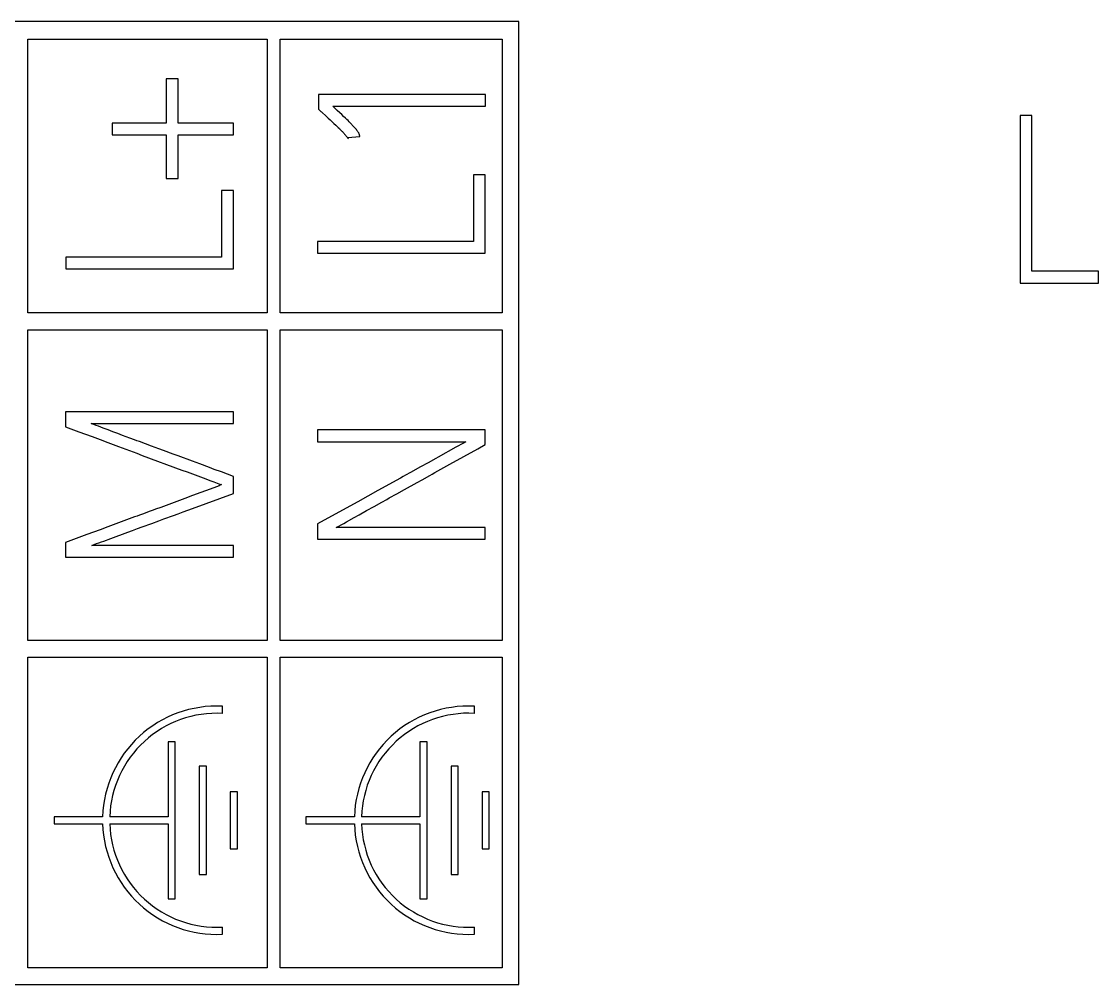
# Model space of a CAD drawing. Extents: x 0 to 594, y 0 to 420.
# Drawn here: x 413.87 to 426.7, y 287.36 to 298.83 of the extents above; entities that cross this region are included whole.
import ezdxf

# ---------------------------------------------------------------- set-up
doc = ezdxf.new("R2010")
doc.units = 0
doc.header["$LTSCALE"] = 32.67
doc.layers.add('15500_BACK_LABELING', color=7, linetype='CONTINUOUS')

msp = doc.modelspace()

# ---------------------------------------------------------------- linework, layer by layer
at = {"layer": '15500_BACK_LABELING', "color": 7, "linetype": 'CONTINUOUS'}
for p, q in [((419.795, 298.835), (411.295, 298.835)), ((419.795, 287.364), (419.795, 298.835)), ((413.944, 298.625), (416.795, 298.625)), ((413.944, 295.364), (413.944, 298.625)), ((416.795, 298.625), (416.795, 295.364)), ((416.952, 298.625), (419.595, 298.625)), ((416.952, 295.364), (416.952, 298.625)), ((419.595, 298.625), (419.595, 295.364)), ((415.735, 298.153), (415.593, 298.153)), ((415.593, 298.153), (415.593, 297.626)), ((415.735, 297.626), (415.735, 298.153)), ((419.398, 297.966), (417.406, 297.966)), ((417.406, 297.966), (417.406, 297.791)), ((419.398, 297.827), (419.398, 297.966)), ((417.406, 297.791), (417.428, 297.772)), ((417.443, 297.758), (417.503, 297.704)), ((417.578, 297.827), (419.398, 297.827)), ((417.632, 297.777), (417.578, 297.827)), ((417.662, 297.748), (417.632, 297.777)), ((417.685, 297.727), (417.662, 297.748)), ((417.707, 297.705), (417.685, 297.727)), ((425.908, 297.717), (425.767, 297.717)), ((425.767, 297.717), (425.767, 295.72)), ((425.908, 295.861), (425.908, 297.717)), ((415.593, 297.626), (414.95, 297.626)), ((414.95, 297.626), (414.95, 297.487)), ((416.395, 297.626), (415.735, 297.626)), ((416.395, 297.487), (416.395, 297.626)), ((417.503, 297.704), (417.525, 297.683)), ((417.525, 297.683), (417.547, 297.663)), ((417.547, 297.663), (417.569, 297.642)), ((417.569, 297.642), (417.591, 297.621)), ((417.591, 297.621), (417.613, 297.601)), ((417.613, 297.601), (417.628, 297.587)), ((417.628, 297.587), (417.642, 297.573)), ((417.73, 297.683), (417.707, 297.705)), ((417.745, 297.668), (417.73, 297.683)), ((417.76, 297.654), (417.745, 297.668)), ((417.774, 297.639), (417.76, 297.654)), ((414.95, 297.487), (415.593, 297.487)), ((415.593, 297.487), (415.593, 296.966)), ((415.735, 297.487), (416.395, 297.487)), ((415.735, 296.966), (415.735, 297.487)), ((417.758, 297.455), (417.9, 297.464)), ((417.764, 297.439), (417.758, 297.455)), ((415.593, 296.966), (415.735, 296.966)), ((419.395, 297.009), (419.254, 297.009)), ((419.254, 297.009), (419.254, 296.215)), ((419.395, 296.074), (419.395, 297.009)), ((416.395, 296.821), (416.254, 296.821)), ((416.254, 296.821), (416.254, 296.028)), ((416.395, 295.887), (416.395, 296.821)), ((419.254, 296.215), (417.398, 296.215)), ((417.398, 296.215), (417.398, 296.074)), ((417.398, 296.074), (419.395, 296.074)), ((416.254, 296.028), (414.398, 296.028)), ((414.398, 296.028), (414.398, 295.887)), ((414.398, 295.887), (416.395, 295.887)), ((426.702, 295.861), (425.908, 295.861)), ((426.702, 295.72), (426.702, 295.861)), ((425.767, 295.72), (426.702, 295.72)), ((416.795, 295.364), (413.944, 295.364)), ((419.595, 295.364), (416.952, 295.364)), ((413.944, 295.164), (416.795, 295.164)), ((413.944, 291.463), (413.944, 295.164)), ((416.795, 295.164), (416.795, 291.463)), ((416.952, 295.164), (419.595, 295.164)), ((416.952, 291.463), (416.952, 295.164)), ((419.595, 295.164), (419.595, 291.463)), ((416.395, 294.187), (414.395, 294.187)), ((414.395, 294.187), (414.395, 294.006)), ((416.395, 294.045), (416.395, 294.187)), ((414.395, 294.006), (414.49, 293.972)), ((414.7, 294.045), (416.395, 294.045)), ((414.553, 293.948), (414.71, 293.89)), ((414.71, 293.89), (414.805, 293.855)), ((414.958, 293.948), (414.901, 293.97)), ((415.016, 293.926), (414.958, 293.948)), ((415.073, 293.905), (415.016, 293.926)), ((415.159, 293.873), (415.073, 293.905)), ((415.217, 293.851), (415.159, 293.873)), ((419.395, 293.97), (417.395, 293.97)), ((417.395, 293.97), (417.395, 293.829)), ((419.395, 293.795), (419.395, 293.97)), ((414.805, 293.855), (414.899, 293.82)), ((414.899, 293.82), (414.962, 293.797)), ((414.962, 293.797), (415.025, 293.773)), ((415.025, 293.773), (415.245, 293.691)), ((415.504, 293.745), (415.418, 293.777)), ((415.561, 293.724), (415.504, 293.745)), ((417.395, 293.829), (419.165, 293.829)), ((418.974, 293.561), (419.305, 293.745)), ((419.305, 293.745), (419.395, 293.795)), ((415.245, 293.691), (415.308, 293.667)), ((415.308, 293.667), (415.781, 293.492)), ((415.677, 293.681), (415.561, 293.724)), ((415.734, 293.66), (415.677, 293.681)), ((415.906, 293.596), (415.734, 293.66)), ((418.925, 293.696), (418.715, 293.579)), ((418.955, 293.713), (418.925, 293.696)), ((415.781, 293.492), (415.844, 293.469)), ((415.993, 293.564), (415.906, 293.596)), ((416.108, 293.522), (415.993, 293.564)), ((416.165, 293.5), (416.108, 293.522)), ((416.251, 293.469), (416.165, 293.5)), ((418.625, 293.529), (418.505, 293.463)), ((418.715, 293.579), (418.625, 293.529)), ((415.969, 293.422), (416.032, 293.398)), ((416.395, 293.415), (416.251, 293.469)), ((416.395, 293.213), (416.395, 293.415)), ((418.385, 293.396), (418.115, 293.247)), ((418.583, 293.344), (418.643, 293.377)), ((416.16, 293.281), (415.908, 293.187)), ((416.222, 293.329), (416.254, 293.318)), ((418.115, 293.247), (417.875, 293.114)), ((418.342, 293.209), (418.432, 293.259)), ((418.432, 293.259), (418.583, 293.344)), ((415.656, 293.093), (415.593, 293.07)), ((415.719, 293.116), (415.656, 293.093)), ((415.814, 293.152), (415.719, 293.116)), ((415.908, 293.187), (415.814, 293.152)), ((415.908, 293.035), (416.395, 293.213)), ((417.875, 293.114), (417.605, 292.965)), ((418.071, 293.059), (418.161, 293.109)), ((415.404, 293.001), (415.309, 292.967)), ((415.593, 293.07), (415.53, 293.047)), ((415.679, 292.951), (415.736, 292.972)), ((415.736, 292.972), (415.794, 292.993)), ((415.794, 292.993), (415.908, 293.035)), ((417.605, 292.965), (417.395, 292.85)), ((417.891, 292.958), (417.981, 293.009)), ((417.981, 293.009), (418.071, 293.059)), ((414.963, 292.839), (414.899, 292.816)), ((415.025, 292.862), (414.963, 292.839)), ((415.151, 292.909), (415.025, 292.862)), ((415.307, 292.815), (415.421, 292.857)), ((415.421, 292.857), (415.507, 292.888)), ((415.507, 292.888), (415.565, 292.909)), ((415.565, 292.909), (415.679, 292.951)), ((417.395, 292.85), (417.395, 292.669)), ((417.741, 292.874), (417.831, 292.925)), ((417.831, 292.925), (417.891, 292.958)), ((414.899, 292.816), (414.805, 292.781)), ((414.935, 292.678), (415.135, 292.752)), ((415.135, 292.752), (415.192, 292.773)), ((415.192, 292.773), (415.25, 292.794)), ((415.25, 292.794), (415.307, 292.815)), ((419.395, 292.808), (417.62, 292.808)), ((419.395, 292.669), (419.395, 292.808)), ((414.49, 292.665), (414.395, 292.63)), ((414.395, 292.63), (414.395, 292.453)), ((416.395, 292.594), (414.706, 292.594)), ((416.395, 292.453), (416.395, 292.594)), ((417.395, 292.669), (419.395, 292.669)), ((414.395, 292.453), (416.395, 292.453)), ((416.795, 291.463), (413.944, 291.463)), ((419.595, 291.463), (416.952, 291.463)), ((413.944, 291.264), (416.795, 291.264)), ((413.944, 287.562), (413.944, 291.264)), ((416.795, 291.264), (416.795, 287.562)), ((416.952, 291.264), (419.595, 291.264)), ((416.952, 287.562), (416.952, 291.264)), ((419.595, 291.264), (419.595, 287.562)), ((416.263, 290.593), (416.263, 290.678)), ((419.265, 290.593), (419.265, 290.678)), ((415.702, 290.255), (415.617, 290.255)), ((415.617, 290.255), (415.617, 289.362)), ((415.702, 288.385), (415.702, 290.255)), ((418.702, 290.255), (418.617, 290.255)), ((418.617, 290.255), (418.617, 289.362)), ((418.702, 288.385), (418.702, 290.255)), ((416.072, 289.966), (415.987, 289.966)), ((415.987, 289.966), (415.987, 288.674)), ((416.072, 288.674), (416.072, 289.966)), ((419.072, 289.966), (418.987, 289.966)), ((418.987, 289.966), (418.987, 288.674)), ((419.072, 288.674), (419.072, 289.966)), ((416.442, 289.66), (416.357, 289.66)), ((416.357, 289.66), (416.357, 288.98)), ((416.442, 288.98), (416.442, 289.66)), ((419.442, 289.66), (419.357, 289.66)), ((419.357, 289.66), (419.357, 288.98)), ((419.442, 288.98), (419.442, 289.66)), ((414.836, 289.362), (414.257, 289.362)), ((414.257, 289.362), (414.257, 289.277)), ((414.257, 289.277), (414.836, 289.277)), ((415.617, 289.362), (414.921, 289.362)), ((414.921, 289.277), (415.617, 289.277)), ((415.617, 289.277), (415.617, 288.385)), ((417.836, 289.362), (417.257, 289.362)), ((417.257, 289.362), (417.257, 289.277)), ((417.257, 289.277), (417.836, 289.277)), ((418.617, 289.362), (417.921, 289.362)), ((417.921, 289.277), (418.617, 289.277)), ((418.617, 289.277), (418.617, 288.385)), ((416.357, 288.98), (416.442, 288.98)), ((419.357, 288.98), (419.442, 288.98)), ((415.987, 288.674), (416.072, 288.674)), ((418.987, 288.674), (419.072, 288.674)), ((415.617, 288.385), (415.702, 288.385)), ((418.617, 288.385), (418.702, 288.385)), ((416.263, 287.961), (416.263, 288.047)), ((419.265, 287.962), (419.265, 288.047)), ((416.795, 287.562), (413.944, 287.562)), ((419.595, 287.562), (416.952, 287.562)), ((411.295, 287.364), (419.795, 287.364))]:
    msp.add_line(p, q, dxfattribs=at)
for points in [[(417.428, 297.772), (417.436, 297.765), (417.443, 297.758)], [(417.9, 297.464), (417.9, 297.466), (417.9, 297.469), (417.899, 297.474), (417.898, 297.479), (417.897, 297.484), (417.895, 297.489), (417.894, 297.494), (417.892, 297.499), (417.889, 297.504), (417.887, 297.508), (417.884, 297.513), (417.881, 297.517), (417.878, 297.522), (417.872, 297.53), (417.866, 297.538), (417.859, 297.547), (417.853, 297.555), (417.846, 297.563), (417.839, 297.57), (417.832, 297.578), (417.825, 297.586), (417.818, 297.594), (417.811, 297.601), (417.804, 297.609), (417.796, 297.616), (417.789, 297.624), (417.774, 297.639)], [(417.642, 297.573), (417.657, 297.559), (417.664, 297.552), (417.671, 297.544), (417.678, 297.537), (417.685, 297.53), (417.692, 297.523), (417.699, 297.516), (417.706, 297.508), (417.713, 297.501), (417.719, 297.493), (417.726, 297.486), (417.733, 297.478), (417.739, 297.471), (417.746, 297.463), (417.752, 297.455), (417.755, 297.451), (417.758, 297.447), (417.761, 297.443), (417.764, 297.439)], [(414.786, 294.013), (414.758, 294.024), (414.729, 294.035), (414.7, 294.045)], [(414.901, 293.97), (414.844, 293.991), (414.786, 294.013)], [(414.49, 293.972), (414.521, 293.96), (414.553, 293.948)], [(415.418, 293.777), (415.274, 293.83), (415.245, 293.841), (415.217, 293.851)], [(419.165, 293.829), (419.135, 293.812), (419.105, 293.796), (419.075, 293.779), (419.045, 293.763), (418.955, 293.713)], [(418.643, 293.377), (418.733, 293.427), (418.763, 293.444), (418.793, 293.461), (418.974, 293.561)], [(415.844, 293.469), (415.906, 293.445), (415.969, 293.422)], [(416.032, 293.398), (416.064, 293.386), (416.095, 293.375), (416.127, 293.363), (416.159, 293.352), (416.222, 293.329)], [(418.505, 293.463), (418.445, 293.43), (418.415, 293.413), (418.385, 293.396)], [(416.254, 293.318), (416.238, 293.312), (416.223, 293.305), (416.191, 293.293), (416.16, 293.281)], [(418.161, 293.109), (418.222, 293.142), (418.252, 293.159), (418.342, 293.209)], [(415.309, 292.967), (415.277, 292.956), (415.246, 292.944), (415.214, 292.933), (415.151, 292.909)], [(415.53, 293.047), (415.467, 293.024), (415.436, 293.012), (415.404, 293.001)], [(417.62, 292.808), (417.65, 292.824), (417.68, 292.84), (417.711, 292.857), (417.741, 292.874)], [(414.805, 292.781), (414.647, 292.723), (414.49, 292.665)], [(414.706, 292.594), (414.734, 292.604), (414.763, 292.615), (414.792, 292.625), (414.821, 292.635), (414.849, 292.646), (414.935, 292.678)]]:
    msp.add_lwpolyline(points, dxfattribs=at)
for centre, radius, start, end in [((416.195, 289.32), 1.36, 87.134, 178.2092), ((419.195, 289.32), 1.36, 87.0496, 178.2092), ((416.195, 289.32), 1.275, 86.9428, 178.0898), ((419.195, 289.32), 1.275, 86.8528, 178.0898), ((416.195, 289.32), 1.36, 181.7908, 272.866), ((416.195, 289.32), 1.275, 181.9102, 273.0572), ((419.195, 289.32), 1.36, 181.7908, 272.9504), ((419.195, 289.32), 1.275, 181.9102, 273.1472)]:
    msp.add_arc(centre, radius, start, end, dxfattribs=at)

doc.saveas('drawing.dxf')
